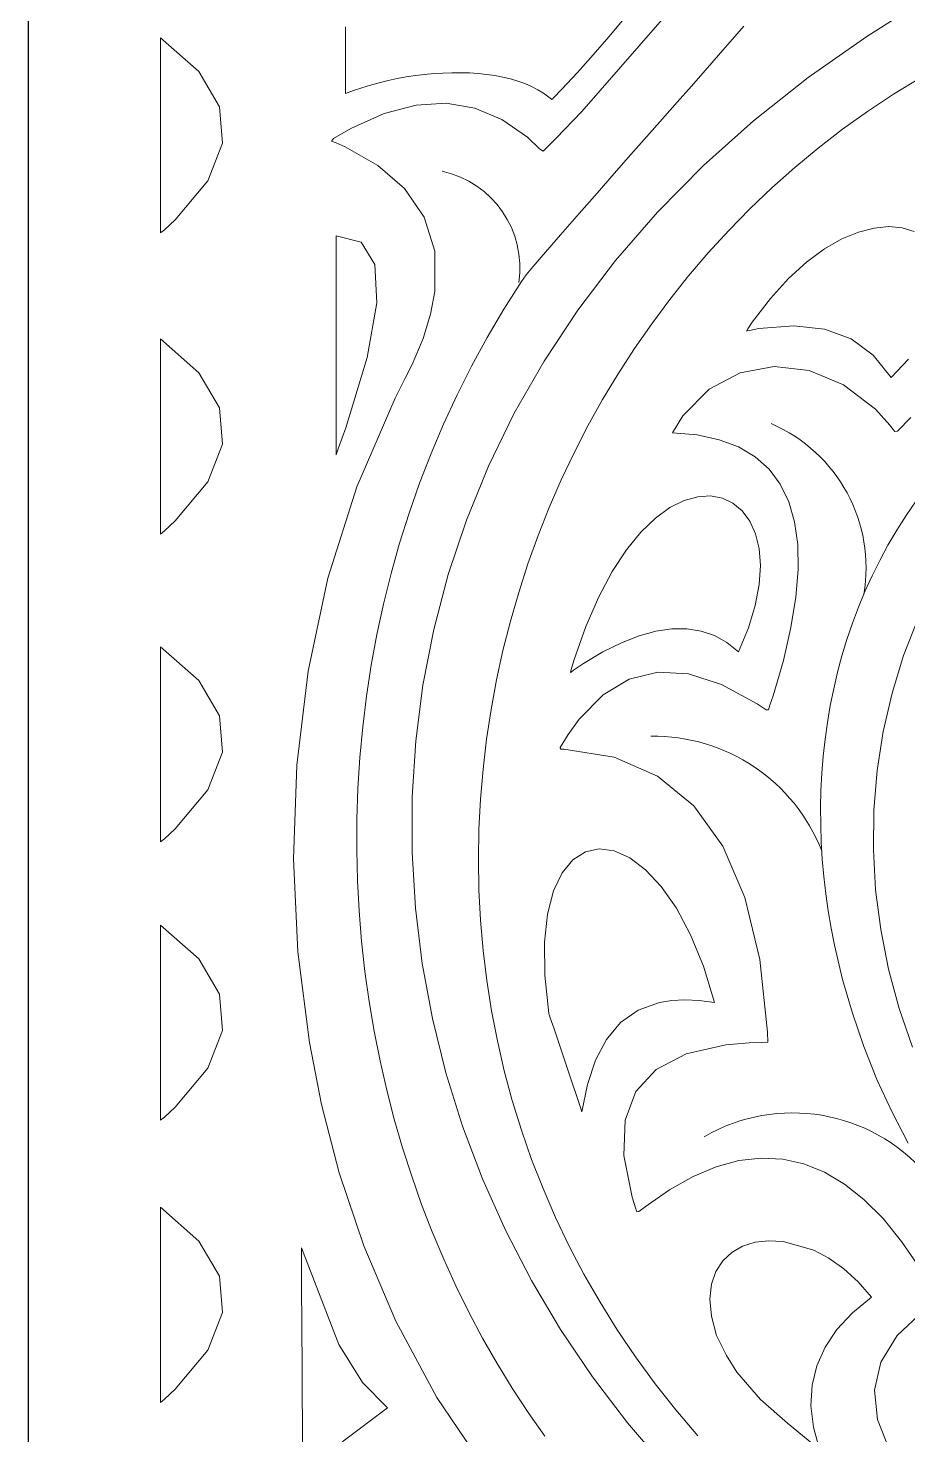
# Model space of a CAD drawing. Header units: inches. Extents: x 249 to 1192, y -18 to 440.
# Drawn here: x 634.3548 to 634.6345, y 186.3804 to 186.8279 of the extents above; entities that cross this region are included whole.
import ezdxf

# ---------------------------------------------------------------- set-up
doc = ezdxf.new("R2010")
doc.units = ezdxf.units.IN
doc.header["$MEASUREMENT"] = 0
doc.layers.add('DINDING', color=6, linetype='Continuous', lineweight=0)
doc.layers.add('KACA', color=141, linetype='Continuous', lineweight=30)

# ---------------------------------------------------------------- blocks, each defined once
blk = doc.blocks.new('GORGA')
blk.add_lwpolyline([(366.59218, 151.19092), (367.59218, 151.19092), (367.59218, 149.19092), (366.59218, 149.19092)], close=True)
blk.add_lwpolyline([(366.59218, 151.19092), (367.59218, 151.19092), (367.59218, 149.19092), (366.59218, 149.19092)], close=True)
at = {"lineweight": 9}
for points in [[(367.38959, 149.3994), (367.40161, 149.41341), (367.41272, 149.42799), (367.42291, 149.44308), (367.43216, 149.45866), (367.44044, 149.47466), (367.44776, 149.49104), (367.45407, 149.50776), (367.45938, 149.52477), (367.46365, 149.54202), (367.46688, 149.55947), (367.46904, 149.57707), (367.47011, 149.59477), (367.47009, 149.61253), (367.46895, 149.6303), (367.46667, 149.64804), (367.46323, 149.6657), (367.45863, 149.68322), (367.45283, 149.70058), (367.44583, 149.71771), (367.4376, 149.73458), (367.42812, 149.75114), (367.41739, 149.76733), (367.40538, 149.78312), (367.39207, 149.79846), (367.37744, 149.8133), (367.36149, 149.8276), (367.34418, 149.84131), (367.32551, 149.85438), (367.31565, 149.86066)], [(367.31095, 149.53292), (367.31522, 149.54522), (367.3186, 149.55769), (367.32109, 149.57029), (367.3227, 149.58296), (367.32342, 149.59565), (367.32326, 149.60829), (367.32222, 149.62085), (367.3203, 149.63326), (367.3175, 149.64547), (367.31382, 149.65743), (367.30927, 149.66908)], [(367.38959, 149.3994), (367.40161, 149.41341), (367.41272, 149.42799), (367.42291, 149.44308), (367.43216, 149.45866), (367.44044, 149.47466), (367.44776, 149.49104), (367.45407, 149.50776), (367.45938, 149.52477), (367.46365, 149.54202), (367.46688, 149.55947), (367.46904, 149.57707), (367.47011, 149.59477), (367.47009, 149.61253), (367.46895, 149.6303), (367.46667, 149.64804), (367.46323, 149.6657), (367.45863, 149.68322), (367.45283, 149.70058), (367.44583, 149.71771), (367.4376, 149.73458), (367.42812, 149.75114), (367.41739, 149.76733), (367.40538, 149.78312), (367.39207, 149.79846), (367.37744, 149.8133), (367.36149, 149.8276), (367.34418, 149.84131), (367.32551, 149.85438), (367.31565, 149.86066)], [(367.31095, 149.53292), (367.31522, 149.54522), (367.3186, 149.55769), (367.32109, 149.57029), (367.3227, 149.58296), (367.32342, 149.59565), (367.32326, 149.60829), (367.32222, 149.62085), (367.3203, 149.63326), (367.3175, 149.64547), (367.31382, 149.65743), (367.30927, 149.66908)], [(367.3115, 149.7332), (367.31578, 149.72889), (367.31661, 149.72868), (367.31714, 149.7294), (367.31822, 149.73079), (367.3228, 149.73586), (367.3329, 149.7436), (367.34381, 149.74811), (367.35494, 149.74939), (367.36574, 149.74743), (367.37562, 149.74221), (367.38403, 149.73372), (367.38734, 149.72832), (367.37947, 149.72763), (367.37247, 149.72612), (367.36632, 149.72381), (367.36103, 149.72067), (367.3566, 149.71673), (367.35303, 149.71197), (367.35031, 149.7064), (367.34846, 149.70002), (367.34746, 149.69282), (367.34732, 149.68481), (367.34804, 149.67599), (367.34962, 149.66635), (367.35205, 149.6559), (367.35534, 149.64464), (367.3563, 149.6417), (367.3568, 149.64021), (367.35748, 149.64018), (367.36041, 149.64214), (367.37167, 149.64826), (367.3822, 149.6516), (367.392, 149.65217), (367.40106, 149.64997), (367.40939, 149.64499), (367.41698, 149.63724), (367.42051, 149.63232), (367.4222, 149.6296), (367.42303, 149.62818), (367.42291, 149.6277), (367.42184, 149.62765), (367.40582, 149.62511), (367.39205, 149.61913), (367.38055, 149.6097), (367.3713, 149.59684), (367.3643, 149.58054), (367.35957, 149.5608), (367.35709, 149.53762), (367.35694, 149.53449), (367.35897, 149.53443), (367.36297, 149.5343), (367.37038, 149.53365), (367.38294, 149.53079), (367.39245, 149.52584), (367.39893, 149.5188), (367.40236, 149.50967), (367.40276, 149.49845), (367.40012, 149.48515), (367.39898, 149.48149), (367.39867, 149.48056), (367.39796, 149.48064), (367.396, 149.48216), (367.3883, 149.48754), (367.38076, 149.49178), (367.37339, 149.49487), (367.36618, 149.49681), (367.35913, 149.49761), (367.35226, 149.49726), (367.34555, 149.49577), (367.339, 149.49313), (367.33262, 149.48935), (367.32641, 149.48442), (367.32036, 149.47835), (367.31448, 149.47113), (367.30876, 149.46276)], [(367.30754, 149.44901), (367.31591, 149.44121), (367.32104, 149.43273), (367.32307, 149.42374), (367.32214, 149.41444), (367.31839, 149.40501)], [(367.38547, 149.86557), (367.41608, 149.8305), (367.42429, 149.82207), (367.42847, 149.81791), (367.42955, 149.81868), (367.43342, 149.82232), (367.44152, 149.82802), (367.45012, 149.83163), (367.45923, 149.83313), (367.46884, 149.83255), (367.47895, 149.82986), (367.48956, 149.82508), (367.49506, 149.8219), (367.49569, 149.82111), (367.49425, 149.82051), (367.49142, 149.81926), (367.48104, 149.81339), (367.47249, 149.806), (367.46628, 149.79695), (367.4629, 149.78609), (367.46285, 149.77328), (367.46422, 149.76609), (367.46662, 149.75836), (367.4701, 149.75007), (367.47227, 149.7457), (367.47552, 149.73933), (367.48768, 149.71114), (367.49684, 149.68208), (367.50315, 149.65247), (367.50675, 149.62259), (367.50779, 149.59276), (367.50639, 149.56327), (367.5027, 149.53443), (367.49892, 149.51469), (367.49328, 149.49295), (367.48548, 149.46973), (367.47524, 149.44569), (367.46225, 149.4215), (367.44625, 149.39781)], [(367.3115, 149.7332), (367.31578, 149.72889), (367.31661, 149.72868), (367.31714, 149.7294), (367.31822, 149.73079), (367.3228, 149.73586), (367.3329, 149.7436), (367.34381, 149.74811), (367.35494, 149.74939), (367.36574, 149.74743), (367.37562, 149.74221), (367.38403, 149.73372), (367.38734, 149.72832), (367.37947, 149.72763), (367.37247, 149.72612), (367.36632, 149.72381), (367.36103, 149.72067), (367.3566, 149.71673), (367.35303, 149.71197), (367.35031, 149.7064), (367.34846, 149.70002), (367.34746, 149.69282), (367.34732, 149.68481), (367.34804, 149.67599), (367.34962, 149.66635), (367.35205, 149.6559), (367.35534, 149.64464), (367.3563, 149.6417), (367.3568, 149.64021), (367.35748, 149.64018), (367.36041, 149.64214), (367.37167, 149.64826), (367.3822, 149.6516), (367.392, 149.65217), (367.40106, 149.64997), (367.40939, 149.64499), (367.41698, 149.63724), (367.42051, 149.63232), (367.4222, 149.6296), (367.42303, 149.62818), (367.42291, 149.6277), (367.42184, 149.62765), (367.40582, 149.62511), (367.39205, 149.61913), (367.38055, 149.6097), (367.3713, 149.59684), (367.3643, 149.58054), (367.35957, 149.5608), (367.35709, 149.53762), (367.35694, 149.53449), (367.35897, 149.53443), (367.36297, 149.5343), (367.37038, 149.53365), (367.38294, 149.53079), (367.39245, 149.52584), (367.39893, 149.5188), (367.40236, 149.50967), (367.40276, 149.49845), (367.40012, 149.48515), (367.39898, 149.48149), (367.39867, 149.48056), (367.39796, 149.48064), (367.396, 149.48216), (367.3883, 149.48754), (367.38076, 149.49178), (367.37339, 149.49487), (367.36618, 149.49681), (367.35913, 149.49761), (367.35226, 149.49726), (367.34555, 149.49577), (367.339, 149.49313), (367.33262, 149.48935), (367.32641, 149.48442), (367.32036, 149.47835), (367.31448, 149.47113), (367.30876, 149.46276)], [(367.30754, 149.44901), (367.31591, 149.44121), (367.32104, 149.43273), (367.32307, 149.42374), (367.32214, 149.41444), (367.31839, 149.40501)], [(367.38547, 149.86557), (367.41608, 149.8305), (367.42429, 149.82207), (367.42847, 149.81791), (367.42955, 149.81868), (367.43342, 149.82232), (367.44152, 149.82802), (367.45012, 149.83163), (367.45923, 149.83313), (367.46884, 149.83255), (367.47895, 149.82986), (367.48956, 149.82508), (367.49506, 149.8219), (367.49569, 149.82111), (367.49425, 149.82051), (367.49142, 149.81926), (367.48104, 149.81339), (367.47249, 149.806), (367.46628, 149.79695), (367.4629, 149.78609), (367.46285, 149.77328), (367.46422, 149.76609), (367.46662, 149.75836), (367.4701, 149.75007), (367.47227, 149.7457), (367.47552, 149.73933), (367.48768, 149.71114), (367.49684, 149.68208), (367.50315, 149.65247), (367.50675, 149.62259), (367.50779, 149.59276), (367.50639, 149.56327), (367.5027, 149.53443), (367.49892, 149.51469), (367.49328, 149.49295), (367.48548, 149.46973), (367.47524, 149.44569), (367.46225, 149.4215), (367.44625, 149.39781)], [(367.36461, 149.85767), (367.37263, 149.84842), (367.37686, 149.8436), (367.38125, 149.83862), (367.3858, 149.83347), (367.39052, 149.82814), (367.39542, 149.8226), (367.40051, 149.81684), (367.4058, 149.81084), (367.41128, 149.80459), (367.41698, 149.79807), (367.4229, 149.79126), (367.42905, 149.78415), (367.43221, 149.78047), (367.43381, 149.77861), (367.4353, 149.77648), (367.44092, 149.76763), (367.44621, 149.75865), (367.45116, 149.74956), (367.45578, 149.74037), (367.46008, 149.73108), (367.46406, 149.72171), (367.46771, 149.71226), (367.47105, 149.70274), (367.47408, 149.69316), (367.4768, 149.68352), (367.4792, 149.67384), (367.4813, 149.66412), (367.4831, 149.65436), (367.4846, 149.64459), (367.48581, 149.6348), (367.48672, 149.62501), (367.48733, 149.61522), (367.48766, 149.60544), (367.48771, 149.59568), (367.48747, 149.58594), (367.48696, 149.57624), (367.48617, 149.56658), (367.4851, 149.55698), (367.48376, 149.54743), (367.48216, 149.53794), (367.48029, 149.52854), (367.47816, 149.51921), (367.47577, 149.50998), (367.47312, 149.50084), (367.47022, 149.49182), (367.46707, 149.4829), (367.46368, 149.47412), (367.46004, 149.46546), (367.45615, 149.45694), (367.45203, 149.44857), (367.44767, 149.44035), (367.44308, 149.4323), (367.43826, 149.42442), (367.43321, 149.41672), (367.42794, 149.40921)], [(367.36461, 149.85767), (367.37263, 149.84842), (367.37686, 149.8436), (367.38125, 149.83862), (367.3858, 149.83347), (367.39052, 149.82814), (367.39542, 149.8226), (367.40051, 149.81684), (367.4058, 149.81084), (367.41128, 149.80459), (367.41698, 149.79807), (367.4229, 149.79126), (367.42905, 149.78415), (367.43221, 149.78047), (367.43381, 149.77861), (367.4353, 149.77648), (367.44092, 149.76763), (367.44621, 149.75865), (367.45116, 149.74956), (367.45578, 149.74037), (367.46008, 149.73108), (367.46406, 149.72171), (367.46771, 149.71226), (367.47105, 149.70274), (367.47408, 149.69316), (367.4768, 149.68352), (367.4792, 149.67384), (367.4813, 149.66412), (367.4831, 149.65436), (367.4846, 149.64459), (367.48581, 149.6348), (367.48672, 149.62501), (367.48733, 149.61522), (367.48766, 149.60544), (367.48771, 149.59568), (367.48747, 149.58594), (367.48696, 149.57624), (367.48617, 149.56658), (367.4851, 149.55698), (367.48376, 149.54743), (367.48216, 149.53794), (367.48029, 149.52854), (367.47816, 149.51921), (367.47577, 149.50998), (367.47312, 149.50084), (367.47022, 149.49182), (367.46707, 149.4829), (367.46368, 149.47412), (367.46004, 149.46546), (367.45615, 149.45694), (367.45203, 149.44857), (367.44767, 149.44035), (367.44308, 149.4323), (367.43826, 149.42442), (367.43321, 149.41672), (367.42794, 149.40921)], [(367.40266, 149.86015), (367.40757, 149.85428), (367.41253, 149.84855), (367.41754, 149.84295), (367.4226, 149.83749), (367.42514, 149.83482), (367.42546, 149.83449), (367.42562, 149.83433), (367.42566, 149.8343), (367.42571, 149.83435), (367.42581, 149.83443), (367.42659, 149.83509), (367.42829, 149.83634), (367.43013, 149.83746), (367.43211, 149.83848), (367.43422, 149.83938), (367.43645, 149.84018), (367.43879, 149.84087), (367.44123, 149.84145), (367.44376, 149.84193), (367.44638, 149.84231), (367.44906, 149.84259), (367.45181, 149.84278), (367.4546, 149.84286), (367.45744, 149.84286), (367.46032, 149.84276), (367.46321, 149.84258), (367.46612, 149.8423), (367.46903, 149.84195), (367.47194, 149.8415), (367.47483, 149.84098), (367.47769, 149.84037), (367.48052, 149.83969), (367.48331, 149.83893), (367.48604, 149.83809), (367.4887, 149.83718), (367.49129, 149.83621), (367.49129, 149.83621), (367.49129, 149.83708), (367.49129, 149.83819), (367.49129, 149.83952), (367.49129, 149.84104), (367.49129, 149.84273), (367.49129, 149.84456), (367.49129, 149.84652), (367.49129, 149.84859), (367.49129, 149.85293), (367.49129, 149.85741)], [(367.40266, 149.86015), (367.40757, 149.85428), (367.41253, 149.84855), (367.41754, 149.84295), (367.4226, 149.83749), (367.42514, 149.83482), (367.42546, 149.83449), (367.42562, 149.83433), (367.42566, 149.8343), (367.42571, 149.83435), (367.42581, 149.83443), (367.42659, 149.83509), (367.42829, 149.83634), (367.43013, 149.83746), (367.43211, 149.83848), (367.43422, 149.83938), (367.43645, 149.84018), (367.43879, 149.84087), (367.44123, 149.84145), (367.44376, 149.84193), (367.44638, 149.84231), (367.44906, 149.84259), (367.45181, 149.84278), (367.4546, 149.84286), (367.45744, 149.84286), (367.46032, 149.84276), (367.46321, 149.84258), (367.46612, 149.8423), (367.46903, 149.84195), (367.47194, 149.8415), (367.47483, 149.84098), (367.47769, 149.84037), (367.48052, 149.83969), (367.48331, 149.83893), (367.48604, 149.83809), (367.4887, 149.83718), (367.49129, 149.83621), (367.49129, 149.83621), (367.49129, 149.83708), (367.49129, 149.83819), (367.49129, 149.83952), (367.49129, 149.84104), (367.49129, 149.84273), (367.49129, 149.84456), (367.49129, 149.84652), (367.49129, 149.84859), (367.49129, 149.85293), (367.49129, 149.85741)], [(367.31241, 149.50239), (367.3176, 149.51242), (367.32229, 149.52266), (367.32646, 149.5331), (367.33011, 149.54371), (367.33322, 149.55445), (367.33577, 149.56529), (367.33684, 149.57074), (367.33776, 149.57621), (367.33854, 149.58168), (367.33917, 149.58717), (367.33966, 149.59265), (367.33999, 149.59814), (367.34018, 149.60362), (367.34021, 149.6091), (367.34009, 149.61456), (367.33982, 149.62001), (367.33938, 149.62544), (367.33879, 149.63084), (367.33804, 149.63622), (367.33713, 149.64157), (367.33605, 149.64689), (367.33481, 149.65216), (367.33341, 149.6574), (367.33183, 149.66259), (367.33009, 149.66773), (367.32818, 149.67282), (367.32609, 149.67785), (367.32383, 149.68282), (367.32139, 149.68773), (367.31878, 149.69256), (367.31598, 149.69733), (367.31301, 149.70202), (367.30985, 149.70664)], [(367.31241, 149.50239), (367.3176, 149.51242), (367.32229, 149.52266), (367.32646, 149.5331), (367.33011, 149.54371), (367.33322, 149.55445), (367.33577, 149.56529), (367.33684, 149.57074), (367.33776, 149.57621), (367.33854, 149.58168), (367.33917, 149.58717), (367.33966, 149.59265), (367.33999, 149.59814), (367.34018, 149.60362), (367.34021, 149.6091), (367.34009, 149.61456), (367.33982, 149.62001), (367.33938, 149.62544), (367.33879, 149.63084), (367.33804, 149.63622), (367.33713, 149.64157), (367.33605, 149.64689), (367.33481, 149.65216), (367.33341, 149.6574), (367.33183, 149.66259), (367.33009, 149.66773), (367.32818, 149.67282), (367.32609, 149.67785), (367.32383, 149.68282), (367.32139, 149.68773), (367.31878, 149.69256), (367.31598, 149.69733), (367.31301, 149.70202), (367.30985, 149.70664)], [(367.30864, 149.84116), (367.31706, 149.836), (367.32525, 149.83057), (367.33321, 149.82487), (367.34093, 149.81891), (367.34842, 149.8127), (367.35567, 149.80625), (367.36267, 149.79957), (367.36943, 149.79267), (367.37593, 149.78556), (367.38219, 149.77824), (367.38818, 149.77072), (367.39391, 149.76301), (367.39939, 149.75513), (367.40459, 149.74707), (367.40952, 149.73886), (367.41418, 149.73049), (367.41857, 149.72197), (367.42267, 149.71333), (367.42649, 149.70455), (367.43002, 149.69566), (367.43326, 149.68665), (367.43621, 149.67755), (367.43886, 149.66836), (367.44121, 149.65908), (367.44326, 149.64973), (367.445, 149.64031), (367.44644, 149.63084), (367.44755, 149.62132), (367.44836, 149.61176), (367.44884, 149.60217), (367.449, 149.59256), (367.44883, 149.58294), (367.44833, 149.57331), (367.4475, 149.56368), (367.44634, 149.55407), (367.44483, 149.54449), (367.44298, 149.53493), (367.44078, 149.52541), (367.43824, 149.51594), (367.43534, 149.50653), (367.43208, 149.49719), (367.42847, 149.48792), (367.42449, 149.47873), (367.42015, 149.46963), (367.41544, 149.46064), (367.41035, 149.45175), (367.40489, 149.44299), (367.39905, 149.43435), (367.39283, 149.42585), (367.38622, 149.41749), (367.37922, 149.40929)], [(367.30864, 149.84116), (367.31706, 149.836), (367.32525, 149.83057), (367.33321, 149.82487), (367.34093, 149.81891), (367.34842, 149.8127), (367.35567, 149.80625), (367.36267, 149.79957), (367.36943, 149.79267), (367.37593, 149.78556), (367.38219, 149.77824), (367.38818, 149.77072), (367.39391, 149.76301), (367.39939, 149.75513), (367.40459, 149.74707), (367.40952, 149.73886), (367.41418, 149.73049), (367.41857, 149.72197), (367.42267, 149.71333), (367.42649, 149.70455), (367.43002, 149.69566), (367.43326, 149.68665), (367.43621, 149.67755), (367.43886, 149.66836), (367.44121, 149.65908), (367.44326, 149.64973), (367.445, 149.64031), (367.44644, 149.63084), (367.44755, 149.62132), (367.44836, 149.61176), (367.44884, 149.60217), (367.449, 149.59256), (367.44883, 149.58294), (367.44833, 149.57331), (367.4475, 149.56368), (367.44634, 149.55407), (367.44483, 149.54449), (367.44298, 149.53493), (367.44078, 149.52541), (367.43824, 149.51594), (367.43534, 149.50653), (367.43208, 149.49719), (367.42847, 149.48792), (367.42449, 149.47873), (367.42015, 149.46963), (367.41544, 149.46064), (367.41035, 149.45175), (367.40489, 149.44299), (367.39905, 149.43435), (367.39283, 149.42585), (367.38622, 149.41749), (367.37922, 149.40929)], [(367.31045, 149.79239), (367.31425, 149.79352), (367.31851, 149.79389), (367.32318, 149.79346), (367.32819, 149.79217), (367.33348, 149.78997), (367.33899, 149.78681), (367.34466, 149.78264), (367.35041, 149.77739), (367.35619, 149.77102), (367.36194, 149.76347), (367.36336, 149.7614), (367.36377, 149.7607), (367.36358, 149.76074), (367.36282, 149.7609), (367.35983, 149.76145), (367.34871, 149.76237), (367.33895, 149.76128), (367.33053, 149.75817), (367.32346, 149.75303), (367.31774, 149.74587), (367.31774, 149.74587), (367.31221, 149.75171)], [(367.31045, 149.79239), (367.31425, 149.79352), (367.31851, 149.79389), (367.32318, 149.79346), (367.32819, 149.79217), (367.33348, 149.78997), (367.33899, 149.78681), (367.34466, 149.78264), (367.35041, 149.77739), (367.35619, 149.77102), (367.36194, 149.76347), (367.36336, 149.7614), (367.36377, 149.7607), (367.36358, 149.76074), (367.36282, 149.7609), (367.35983, 149.76145), (367.34871, 149.76237), (367.33895, 149.76128), (367.33053, 149.75817), (367.32346, 149.75303), (367.31774, 149.74587), (367.31774, 149.74587), (367.31221, 149.75171)]]:
    blk.add_lwpolyline(points, dxfattribs=at)
for points in [[(367.55009, 149.85398), (367.53787, 149.84321), (367.53129, 149.83204), (367.53036, 149.82046), (367.53505, 149.80847), (367.54539, 149.79608), (367.54885, 149.79291), (367.55009, 149.7919), (367.55009, 149.79255), (367.55009, 149.80156), (367.55009, 149.83432), (367.55009, 149.84824), (367.55009, 149.85398)], [(367.55009, 149.85398), (367.53787, 149.84321), (367.53129, 149.83204), (367.53036, 149.82046), (367.53505, 149.80847), (367.54539, 149.79608), (367.54885, 149.79291), (367.55009, 149.7919), (367.55009, 149.79255), (367.55009, 149.80156), (367.55009, 149.83432), (367.55009, 149.84824), (367.55009, 149.85398)], [(367.49429, 149.79095), (367.48628, 149.78894), (367.48196, 149.78183), (367.48134, 149.76962), (367.48443, 149.75232), (367.49121, 149.72993), (367.49348, 149.72354), (367.49429, 149.72134), (367.49429, 149.72138), (367.49429, 149.72212), (367.49429, 149.73221), (367.49429, 149.76892), (367.49429, 149.78453), (367.49429, 149.78923), (367.49429, 149.79095)], [(367.49429, 149.79095), (367.48628, 149.78894), (367.48196, 149.78183), (367.48134, 149.76962), (367.48443, 149.75232), (367.49121, 149.72993), (367.49348, 149.72354), (367.49429, 149.72134), (367.49429, 149.72138), (367.49429, 149.72212), (367.49429, 149.73221), (367.49429, 149.76892), (367.49429, 149.78453), (367.49429, 149.78923), (367.49429, 149.79095)], [(367.55009, 149.75817), (367.53787, 149.74741), (367.53129, 149.73624), (367.53036, 149.72466), (367.53505, 149.71267), (367.54539, 149.70027), (367.54885, 149.69711), (367.55009, 149.69609), (367.55009, 149.69674), (367.55009, 149.70575), (367.55009, 149.73851), (367.55009, 149.75244), (367.55009, 149.75817)], [(367.55009, 149.75817), (367.53787, 149.74741), (367.53129, 149.73624), (367.53036, 149.72466), (367.53505, 149.71267), (367.54539, 149.70027), (367.54885, 149.69711), (367.55009, 149.69609), (367.55009, 149.69674), (367.55009, 149.70575), (367.55009, 149.73851), (367.55009, 149.75244), (367.55009, 149.75817)], [(367.36631, 149.65862), (367.36313, 149.66626), (367.36096, 149.67341), (367.35972, 149.68002), (367.35935, 149.68606), (367.35977, 149.69147), (367.36093, 149.69621), (367.36274, 149.70023), (367.36515, 149.70349), (367.36808, 149.70594), (367.37145, 149.70754), (367.37521, 149.70824), (367.37929, 149.708), (367.3836, 149.70677), (367.3881, 149.70451), (367.39269, 149.70117), (367.39733, 149.6967), (367.40193, 149.69106), (367.40643, 149.68422), (367.41076, 149.67611), (367.41485, 149.66669), (367.41863, 149.65593), (367.41952, 149.65302), (367.41974, 149.65208), (367.41954, 149.65222), (367.41874, 149.65278), (367.41555, 149.65491), (367.4094, 149.6586), (367.40351, 149.66156), (367.3979, 149.66378), (367.39257, 149.66526), (367.38751, 149.666), (367.38272, 149.666), (367.3782, 149.66526), (367.37397, 149.66379), (367.37, 149.66157), (367.36631, 149.65862)], [(367.36631, 149.65862), (367.36313, 149.66626), (367.36096, 149.67341), (367.35972, 149.68002), (367.35935, 149.68606), (367.35977, 149.69147), (367.36093, 149.69621), (367.36274, 149.70023), (367.36515, 149.70349), (367.36808, 149.70594), (367.37145, 149.70754), (367.37521, 149.70824), (367.37929, 149.708), (367.3836, 149.70677), (367.3881, 149.70451), (367.39269, 149.70117), (367.39733, 149.6967), (367.40193, 149.69106), (367.40643, 149.68422), (367.41076, 149.67611), (367.41485, 149.66669), (367.41863, 149.65593), (367.41952, 149.65302), (367.41974, 149.65208), (367.41954, 149.65222), (367.41874, 149.65278), (367.41555, 149.65491), (367.4094, 149.6586), (367.40351, 149.66156), (367.3979, 149.66378), (367.39257, 149.66526), (367.38751, 149.666), (367.38272, 149.666), (367.3782, 149.66526), (367.37397, 149.66379), (367.37, 149.66157), (367.36631, 149.65862)], [(367.55009, 149.66026), (367.53787, 149.6495), (367.53129, 149.63833), (367.53036, 149.62675), (367.53505, 149.61476), (367.54539, 149.60236), (367.54885, 149.5992), (367.55009, 149.59819), (367.55009, 149.59884), (367.55009, 149.60785), (367.55009, 149.64061), (367.55009, 149.65453), (367.55009, 149.66026)], [(367.55009, 149.66026), (367.53787, 149.6495), (367.53129, 149.63833), (367.53036, 149.62675), (367.53505, 149.61476), (367.54539, 149.60236), (367.54885, 149.5992), (367.55009, 149.59819), (367.55009, 149.59884), (367.55009, 149.60785), (367.55009, 149.64061), (367.55009, 149.65453), (367.55009, 149.66026)], [(367.37392, 149.54707), (367.37747, 149.55863), (367.38156, 149.56864), (367.38607, 149.57709), (367.39087, 149.584), (367.39585, 149.58934), (367.40088, 149.59311), (367.40583, 149.59532), (367.41058, 149.59594), (367.41501, 149.59499), (367.41899, 149.59244), (367.42241, 149.58831), (367.42513, 149.58258), (367.42703, 149.57524), (367.42799, 149.5663), (367.42789, 149.55575), (367.4266, 149.54358), (367.42648, 149.54323), (367.42615, 149.54223), (367.42496, 149.5387), (367.42328, 149.53369), (367.42136, 149.52796), (367.41943, 149.52223), (367.41776, 149.51722), (367.41657, 149.51369), (367.41624, 149.51269), (367.41612, 149.51234), (367.41436, 149.52105), (367.41178, 149.52877), (367.40828, 149.53536), (367.40378, 149.54071), (367.39818, 149.54468), (367.3914, 149.54714), (367.38754, 149.54778), (367.38334, 149.54798), (367.37881, 149.54775), (367.37392, 149.54707)], [(367.37392, 149.54707), (367.37747, 149.55863), (367.38156, 149.56864), (367.38607, 149.57709), (367.39087, 149.584), (367.39585, 149.58934), (367.40088, 149.59311), (367.40583, 149.59532), (367.41058, 149.59594), (367.41501, 149.59499), (367.41899, 149.59244), (367.42241, 149.58831), (367.42513, 149.58258), (367.42703, 149.57524), (367.42799, 149.5663), (367.42789, 149.55575), (367.4266, 149.54358), (367.42648, 149.54323), (367.42615, 149.54223), (367.42496, 149.5387), (367.42328, 149.53369), (367.42136, 149.52796), (367.41943, 149.52223), (367.41776, 149.51722), (367.41657, 149.51369), (367.41624, 149.51269), (367.41612, 149.51234), (367.41436, 149.52105), (367.41178, 149.52877), (367.40828, 149.53536), (367.40378, 149.54071), (367.39818, 149.54468), (367.3914, 149.54714), (367.38754, 149.54778), (367.38334, 149.54798), (367.37881, 149.54775), (367.37392, 149.54707)], [(367.55009, 149.57171), (367.53787, 149.56095), (367.53129, 149.54978), (367.53036, 149.5382), (367.53505, 149.52621), (367.54539, 149.51381), (367.54885, 149.51065), (367.55009, 149.50963), (367.55009, 149.51029), (367.55009, 149.5193), (367.55009, 149.55205), (367.55009, 149.56598), (367.55009, 149.57171)], [(367.55009, 149.57171), (367.53787, 149.56095), (367.53129, 149.54978), (367.53036, 149.5382), (367.53505, 149.52621), (367.54539, 149.51381), (367.54885, 149.51065), (367.55009, 149.50963), (367.55009, 149.51029), (367.55009, 149.5193), (367.55009, 149.55205), (367.55009, 149.56598), (367.55009, 149.57171)], [(367.55009, 149.48199), (367.53787, 149.47123), (367.53129, 149.46006), (367.53036, 149.44848), (367.53505, 149.43649), (367.54539, 149.42409), (367.54885, 149.42093), (367.55009, 149.41991), (367.55009, 149.42056), (367.55009, 149.42957), (367.55009, 149.46233), (367.55009, 149.47625), (367.55009, 149.48199)], [(367.55009, 149.48199), (367.53787, 149.47123), (367.53129, 149.46006), (367.53036, 149.44848), (367.53505, 149.43649), (367.54539, 149.42409), (367.54885, 149.42093), (367.55009, 149.41991), (367.55009, 149.42056), (367.55009, 149.42957), (367.55009, 149.46233), (367.55009, 149.47625), (367.55009, 149.48199)], [(367.32403, 149.45337), (367.32825, 149.4583), (367.33278, 149.46242), (367.33754, 149.46575), (367.34241, 149.46829), (367.3521, 149.47107), (367.35672, 149.47132), (367.36106, 149.47082), (367.365, 149.46958), (367.36846, 149.46763), (367.37134, 149.46495), (367.37352, 149.46157), (367.37491, 149.45749), (367.37541, 149.45272), (367.37492, 149.44728), (367.37333, 149.44117), (367.37018, 149.43485), (367.36681, 149.42951), (367.35935, 149.42084), (367.35068, 149.41326), (367.34059, 149.40488), (367.3425, 149.412), (367.34328, 149.41882), (367.34291, 149.42534), (367.34141, 149.43155), (367.33878, 149.43746), (367.335, 149.44307), (367.33008, 149.44837), (367.32403, 149.45337)], [(367.32403, 149.45337), (367.32825, 149.4583), (367.33278, 149.46242), (367.33754, 149.46575), (367.34241, 149.46829), (367.3521, 149.47107), (367.35672, 149.47132), (367.36106, 149.47082), (367.365, 149.46958), (367.36846, 149.46763), (367.37134, 149.46495), (367.37352, 149.46157), (367.37491, 149.45749), (367.37541, 149.45272), (367.37492, 149.44728), (367.37333, 149.44117), (367.37018, 149.43485), (367.36681, 149.42951), (367.35935, 149.42084), (367.35068, 149.41326), (367.34059, 149.40488), (367.3425, 149.412), (367.34328, 149.41882), (367.34291, 149.42534), (367.34141, 149.43155), (367.33878, 149.43746), (367.335, 149.44307), (367.33008, 149.44837), (367.32403, 149.45337)], [(367.50528, 149.46911), (367.49338, 149.43835), (367.48585, 149.42628), (367.47789, 149.41817), (367.49206, 149.40762), (367.50493, 149.39288), (367.50494, 149.39616), (367.50498, 149.40479), (367.5051, 149.431), (367.50522, 149.4572), (367.50526, 149.46583), (367.50528, 149.46911)], [(367.50528, 149.46911), (367.49338, 149.43835), (367.48585, 149.42628), (367.47789, 149.41817), (367.49206, 149.40762), (367.50493, 149.39288), (367.50494, 149.39616), (367.50498, 149.40479), (367.5051, 149.431), (367.50522, 149.4572), (367.50526, 149.46583), (367.50528, 149.46911)]]:
    blk.add_lwpolyline(points, close=True, dxfattribs=at)
for points in [[(367.46049, 149.81152, 0.39474), (367.43616, 149.77615)], [(367.46049, 149.81152, 0.39474), (367.43616, 149.77615)], [(367.35594, 149.73124, 0.347907), (367.32651, 149.67687)], [(367.35594, 149.73124, 0.347907), (367.32651, 149.67687)], [(367.39422, 149.63181, 0.313024), (367.33985, 149.59531)], [(367.39422, 149.63181, 0.313024), (367.33985, 149.59531)], [(367.3772, 149.50442, 0.36035), (367.30673, 149.49262)], [(367.3772, 149.50442, 0.36035), (367.30673, 149.49262)]]:
    blk.add_lwpolyline(points, format="xyb", dxfattribs=at)
blk = doc.blocks.new('ampak samping')
at = {"layer": 'KACA', "xscale": -1}
blk.add_blockref('GORGA', (1001.94697, 36.97082), dxfattribs=at)

msp = doc.modelspace()

# ---------------------------------------------------------------- block references
at = {"layer": 'DINDING'}
msp.add_blockref('ampak samping', (0, 0), dxfattribs=at)

doc.saveas('drawing.dxf')
